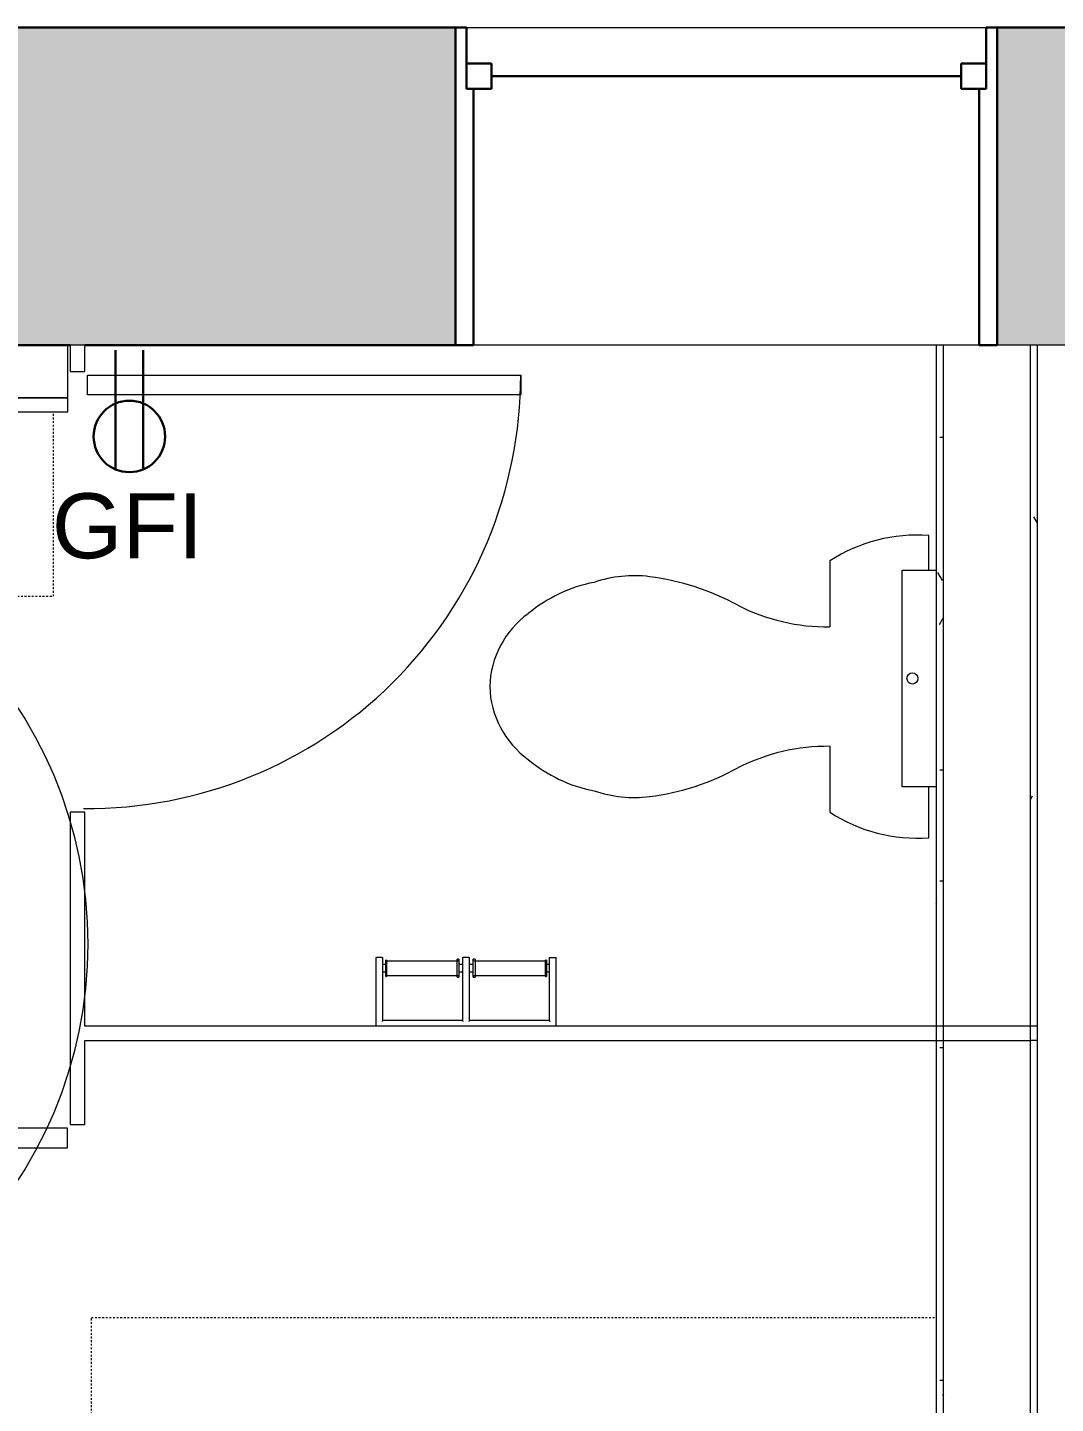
# Model space of a CAD drawing. Header units: inches. Extents: x -4688 to 1542, y -3558 to 978.
# Drawn here: x 716.4 to 787.5, y 493.8 to 589 of the extents above; entities that cross this region are included whole.
import ezdxf

# ---------------------------------------------------------------- set-up
doc = ezdxf.new("R2010")
doc.units = ezdxf.units.IN
doc.header["$MEASUREMENT"] = 0
doc.linetypes.add('Dash', pattern=[0.25, 0.125, -0.125])
doc.linetypes.add('Dash 1_8_', pattern=[0.25, 0.125, -0.125])
for name, color, linetype, lineweight in [('A-ANNO-NOTE', 131, 'Continuous', 40), ('A-DETL', 90, 'Continuous', 9), ('A-DOOR', 31, 'Continuous', 18), ('A-GENM-HDLN', 13, 'Dash', 9), ('A-GLAZ', 151, 'Continuous', 18), ('A-WALL', 113, 'Continuous', 18), ('A-WALL-PATT', 111, 'Continuous', 18), ('I-WALL', 2, 'Continuous', 18), ('P-SANR-FIXT', 6, 'Continuous', 9), ('Q-SPCQ', 91, 'Continuous', 9)]:
    doc.layers.add(name, color=color, linetype=linetype, lineweight=lineweight)
doc.styles.add('Swis721 Lt BT', font='swissl.ttf', dxfattribs={"height": 4.5})
pattern_1 = [(0, (0, 0), (15.36, 3.84), [0.634, -10.886, 0.634, -10.886, -61.44]), (0, (0, 0), (15.36, 3.84), [-23.04, 0.634, -22.406, 0.634, -10.886, -26.88]), (0, (0, 0), (15.36, 3.84), [-57.6, 0.634, -7.046, 0.634, -18.566]), (120, (5.76, 1.92), (-11.005538, 11.38215), [0.634, -10.886, 0.634, -10.886, -61.44]), (120, (5.76, 1.92), (-11.005538, 11.38215), [-23.04, 0.634, -22.406, 0.634, -10.886, -26.88]), (120, (5.76, 1.92), (-11.005538, 11.38215), [-57.6, 0.634, -7.046, 0.634, -18.566]), (240, (7.68, 9.6), (-4.354462, -15.22215), [0.634, -10.886, 0.634, -10.886, -61.44]), (240, (7.68, 9.6), (-4.354462, -15.22215), [-23.04, 0.634, -22.406, 0.634, -10.886, -26.88]), (240, (7.68, 9.6), (-4.354462, -15.22215), [-57.6, 0.634, -7.046, 0.634, -18.566])]

# ---------------------------------------------------------------- blocks, each defined once
blk = doc.blocks.new('Double Hung - side window 4_ X 6_ 3_ H-6086068-1st Floor Power _ Signal')
at = {"layer": 'A-GLAZ', "color": 8, "lineweight": 30}
for p, q in [((-18.75, 11), (-18, 11)), ((-18, 6.75), (-18, 11)), ((18, 6.75), (18, 11)), ((18.75, 11), (18, 11)), ((-18, 8.5), (-18, 6.75)), ((-18, 8.5), (-16.25, 8.5)), ((-16.25, 8.5), (-16.25, 6.75)), ((-16.25, 7.625), (16.25, 7.625)), ((16.25, 8.5), (16.25, 6.75)), ((18, 8.5), (16.25, 8.5)), ((18, 8.5), (18, 6.75)), ((-18, 6.75), (-16.25, 6.75)), ((-18, 6.75), (-17.5, 6.75)), ((-17.5, -11), (-17.5, 6.75)), ((18, 6.75), (16.25, 6.75)), ((17.5, 6.75), (18, 6.75)), ((17.5, 6.75), (17.5, -11)), ((-17.5, -11), (-18.75, -11)), ((17.5, -11), (18.75, -11))]:
    blk.add_line(p, q, dxfattribs=at)
blk = doc.blocks.new('Single Glass_All Glass_Frameless - 3_-0_x8_-0_-8319656-1st Floor Power _ Signal')
at = {"layer": 'A-DOOR'}
for p, q in [((20.619, 36.776), (20.619, 0.776)), ((21.994, 36.776), (20.619, 36.776)), ((21.994, 0.776), (21.994, 36.776)), ((20.619, 0.776), (21.994, 0.776))]:
    blk.add_line(p, q, dxfattribs=at)
at = {"layer": 'A-DOOR', "lineweight": 9}
blk.add_arc((21.994, 0.776), 36, 90, 180.5, dxfattribs=at)
blk = doc.blocks.new('Single Glass_All Glass_Frameless - 2_-6_x8_-0_-8319691-1st Floor Power _ Signal')
at = {"layer": 'A-DOOR'}
for p, q in [((17.619, -0.776), (18.994, -0.776)), ((17.619, -30.776), (17.619, -0.776)), ((18.994, -0.776), (18.994, -30.776)), ((18.994, -30.776), (17.619, -30.776))]:
    blk.add_line(p, q, dxfattribs=at)
at = {"layer": 'A-DOOR', "lineweight": 9}
blk.add_arc((18.994, -0.776), 30, 179.5, 270, dxfattribs=at)
blk = doc.blocks.new('ADA TOILET - Floor Mount 2-7618382-1st Floor Power _ Signal')
at = {"layer": 'P-SANR-FIXT', "linetype": 'Dash 1_8_'}
for p, q in [((-42, -60.94), (-42, -2.44)), ((14.938, -60.94), (-42, -60.94))]:
    blk.add_line(p, q, dxfattribs=at)
at = {"layer": 'P-SANR-FIXT'}
for p, q in [((-8.703, -8.314), (-4.134, -8.314)), ((4.134, -8.314), (8.703, -8.314))]:
    blk.add_line(p, q, dxfattribs=at)
for centre, radius, start, end in [((0.693, -2.246), 11.186, 180.99733, 188.83309), ((-0.693, -2.246), 11.186, 327.14731, 359.00267), ((0.693, -2.246), 11.186, 195.48388, 212.85269), ((-17.85, -8.459), 13.716, 332.99968, 0.60885), ((17.85, -8.459), 13.716, 179.39115, 207.00032), ((9.412, -22.942), 17.157, 151.23973, 172.78673), ((-9.412, -22.942), 17.157, 7.21327, 28.76027), ((0.879, -21.862), 8.556, 172.78673, 198.89364), ((-0.879, -21.862), 8.556, 341.10636, 7.21327), ((2.678, -22.724), 10.076, 190.91567, 219.93192), ((-2.678, -22.724), 10.076, 320.06808, 349.08433), ((0.18, -25.416), 6.449, 215.83775, 268.40306), ((-0.18, -25.416), 6.449, 271.59694, 324.16225)]:
    blk.add_arc(centre, radius, start, end, dxfattribs=at)
blk = doc.blocks.new('P13 - Floor Mount-7814683-1st Floor Power _ Signal')
at = {"layer": 'P-SANR-FIXT'}
for p, q in [((-8.061, -1.466), (-10.465, -1.466)), ((10.465, -1.466), (6.939, -1.466)), ((-8.703, -8.314), (-4.134, -8.314)), ((4.134, -8.314), (8.703, -8.314))]:
    blk.add_line(p, q, dxfattribs=at)
for centre, radius, start, end in [((0.693, -2.246), 11.186, 176.00116, 212.85269), ((-0.693, -2.246), 11.186, 327.14731, 3.99884), ((-17.85, -8.459), 13.716, 332.99968, 0.60885), ((17.85, -8.459), 13.716, 179.39115, 207.00032), ((9.412, -22.942), 17.157, 151.23973, 172.78673), ((-9.412, -22.942), 17.157, 7.21327, 28.76027), ((0.879, -21.862), 8.556, 172.78673, 198.89364), ((-0.879, -21.862), 8.556, 341.10636, 7.21327), ((2.678, -22.724), 10.076, 190.91567, 219.93192), ((-2.678, -22.724), 10.076, 320.06808, 349.08433), ((0.18, -25.416), 6.449, 215.83775, 268.40306), ((-0.18, -25.416), 6.449, 271.59694, 324.16225)]:
    blk.add_arc(centre, radius, start, end, dxfattribs=at)
blk = doc.blocks.new('P-Seat_Cover_Dispenser - P-Seat_Cover_Dispenser-2689002-1st Floor Power _ Signal')
at = {"layer": 'Q-SPCQ'}
for p, q in [((487.276, 465.259), (489.651, 465.259)), ((489.651, 465.259), (489.651, 450.259)), ((489.651, 450.259), (487.276, 450.259))]:
    blk.add_line(p, q, dxfattribs=at)
blk.add_ellipse((488.93, 457.754), major_axis=(0, 0.391), ratio=0.967919, dxfattribs=at)
blk = doc.blocks.new('Toilet-Tissue-Dispenser_Bobrick_B-2740 - B-2740-V129-1st Floor Power _ Signal')
at = {"layer": 'Q-SPCQ'}
for p, q in [((740.464, 524.634), (740.464, 519.884)), ((740.464, 524.634), (740.526, 524.634)), ((740.901, 524.634), (740.526, 524.634)), ((740.901, 524.634), (740.964, 524.634)), ((741.214, 524.134), (740.962, 524.134)), ((740.964, 520.259), (740.964, 524.634)), ((741.214, 524.447), (741.151, 524.447)), ((741.151, 524.447), (741.151, 524.428)), ((741.151, 523.322), (741.151, 524.447)), ((746.214, 524.384), (741.151, 524.384)), ((741.214, 524.447), (741.214, 523.322)), ((741.214, 524.428), (741.214, 524.447)), ((746.214, 524.509), (746.089, 524.509)), ((746.089, 523.259), (746.089, 524.509)), ((746.214, 524.509), (746.214, 523.259)), ((746.466, 524.134), (746.214, 524.134)), ((746.464, 524.634), (746.464, 520.259)), ((746.464, 524.634), (746.526, 524.634)), ((746.901, 524.634), (746.526, 524.634)), ((746.901, 524.634), (746.964, 524.634)), ((747.214, 524.134), (746.962, 524.134)), ((746.964, 520.259), (746.964, 524.634)), ((747.339, 524.509), (747.214, 524.509)), ((747.214, 523.259), (747.214, 524.509)), ((752.276, 524.384), (747.214, 524.384)), ((747.339, 524.509), (747.339, 523.259)), ((752.276, 524.447), (752.214, 524.447)), ((752.214, 524.447), (752.214, 524.428)), ((752.214, 523.322), (752.214, 524.447)), ((752.466, 524.134), (752.214, 524.134)), ((752.276, 524.447), (752.276, 523.322)), ((752.276, 524.428), (752.276, 524.447)), ((752.464, 524.634), (752.464, 520.259)), ((752.464, 524.634), (752.526, 524.634)), ((752.526, 524.634), (752.901, 524.634)), ((752.901, 524.634), (752.964, 524.634)), ((752.964, 519.884), (752.964, 524.634)), ((740.962, 523.634), (741.214, 523.634)), ((741.151, 523.384), (746.214, 523.384)), ((741.151, 523.341), (741.151, 523.322)), ((741.151, 523.322), (741.214, 523.322)), ((741.214, 523.322), (741.214, 523.341)), ((746.089, 523.259), (746.214, 523.259)), ((746.214, 523.634), (746.466, 523.634)), ((746.962, 523.634), (747.214, 523.634)), ((747.214, 523.384), (752.276, 523.384)), ((747.214, 523.259), (747.339, 523.259)), ((752.214, 523.634), (752.466, 523.634)), ((752.214, 523.341), (752.214, 523.322)), ((752.214, 523.322), (752.276, 523.322)), ((752.276, 523.322), (752.276, 523.341)), ((746.464, 520.259), (740.964, 520.259)), ((752.464, 520.259), (746.964, 520.259))]:
    blk.add_line(p, q, dxfattribs=at)
for points, knots in [([(740.964, 520.259), (740.964, 520.259), (740.963, 520.258), (740.959, 520.255), (740.956, 520.251), (740.951, 520.247), (740.946, 520.241), (740.94, 520.235), (740.933, 520.228), (740.925, 520.221), (740.915, 520.211), (740.907, 520.202), (740.901, 520.197)], [0, 0, 0, 0, 0.166667, 0.25, 0.333333, 0.416667, 0.5, 0.583333, 0.666667, 0.75, 0.833333, 1, 1, 1, 1]), ([(746.526, 520.197), (746.522, 520.201), (746.514, 520.209), (746.505, 520.219), (746.497, 520.226), (746.491, 520.232), (746.486, 520.237), (746.481, 520.242), (746.476, 520.247), (746.472, 520.251), (746.469, 520.255), (746.466, 520.257), (746.464, 520.259), (746.464, 520.259), (746.464, 520.259)], [0, 0, 0, 0, 0.142857, 0.285714, 0.357143, 0.428571, 0.5, 0.571429, 0.642857, 0.714286, 0.785714, 0.857143, 0.928571, 1, 1, 1, 1]), ([(746.964, 520.259), (746.964, 520.259), (746.963, 520.259), (746.962, 520.257), (746.959, 520.255), (746.956, 520.251), (746.951, 520.247), (746.947, 520.242), (746.942, 520.237), (746.936, 520.232), (746.931, 520.226), (746.923, 520.219), (746.913, 520.209), (746.905, 520.201), (746.901, 520.197)], [0, 0, 0, 0, 0.071429, 0.142857, 0.214286, 0.285714, 0.357143, 0.428571, 0.5, 0.571429, 0.642857, 0.714286, 0.857143, 1, 1, 1, 1]), ([(752.464, 520.259), (752.464, 520.259), (752.465, 520.258), (752.468, 520.255), (752.472, 520.251), (752.477, 520.247), (752.482, 520.241), (752.488, 520.235), (752.495, 520.228), (752.502, 520.221), (752.513, 520.211), (752.521, 520.203), (752.526, 520.197)], [0, 0, 0, 0, 0.166667, 0.25, 0.333333, 0.416667, 0.5, 0.583333, 0.666667, 0.75, 0.833333, 1, 1, 1, 1])]:
    blk.add_open_spline(points, degree=3, knots=knots, dxfattribs=at)
blk = doc.blocks.new('962_Baby_Changing_Station - 962-11 2-8332204-1st Floor Power _ Signal')
at = {"layer": 'A-GENM-HDLN'}
for p, q in [((683.901, 562.384), (683.901, 549.634)), ((718.151, 549.634), (718.151, 562.384)), ((683.901, 549.634), (718.151, 549.634))]:
    blk.add_line(p, q, dxfattribs=at)
at = {"layer": 'Q-SPCQ'}
for p, q in [((682.401, 567.009), (682.433, 567.009)), ((682.401, 567.009), (682.401, 563.384)), ((719.151, 563.384), (719.151, 567.009)), ((682.401, 563.384), (719.151, 563.384)), ((682.401, 563.384), (682.401, 562.384)), ((719.151, 563.384), (682.401, 563.384)), ((719.151, 562.384), (719.151, 563.384)), ((719.151, 562.384), (682.401, 562.384))]:
    blk.add_line(p, q, dxfattribs=at)

msp = doc.modelspace()

# ---------------------------------------------------------------- hatches: boundary and pattern name
at = {"layer": 'A-WALL-PATT', "lineweight": 9}
h = msp.add_hatch(color=7, dxfattribs=at)
h.paths.add_polyline_path([(1210.671, 567.009), (1211.237, 567.009), (1211.237, 589.009), (1167.697, 589.009), (1167.697, 567.009)], flags=0)
h.paths.add_polyline_path([(1130.197, 567.009), (1130.197, 589.009), (1068.645, 589.009), (1068.645, 567.009), (1103.592, 567.009)], flags=0)
h.paths.add_polyline_path([(1023.282, 567.009), (1031.145, 567.009), (1031.145, 589.009), (977.592, 589.009), (977.592, 567.009), (996.512, 567.009)], flags=0)
h.paths.add_polyline_path([(929.587, 567.009), (940.092, 567.009), (940.092, 589.009), (874.539, 589.009), (874.539, 567.009), (916.202, 567.009)], flags=0)
h.paths.add_polyline_path([(837.039, 567.009), (837.039, 589.009), (783.486, 589.009), (783.486, 567.009), (835.892, 567.009)], flags=0)
h.paths.add_polyline_path([(728.813, 567.009), (745.986, 567.009), (745.986, 589.009), (682.433, 589.009), (682.433, 567.009), (720.314, 567.009)], flags=0)
h.paths.add_polyline_path([(641.026, 567.009), (644.933, 567.009), (644.933, 589.009), (576.526, 589.009), (576.526, 567.009), (636.401, 567.009)], flags=0)
h.paths.add_polyline_path([(539.026, 567.009), (539.026, 589.009), (480.776, 589.009), (480.776, 567.009), (487.276, 567.009)], flags=0)
h = msp.add_hatch(dxfattribs=at)
h.set_pattern_fill('FP_1', color=256, style=0, pattern_type=2)
h.set_pattern_definition(pattern_1)
h.paths.add_polyline_path([(779.276, 442.759), (779.776, 442.759), (779.776, 567.009), (779.276, 567.009), (779.276, 460.678)], flags=0)
h = msp.add_hatch(dxfattribs=at)
h.set_pattern_fill('FP_1', color=256, style=0, pattern_type=2)
h.set_pattern_definition(pattern_1)
h.paths.add_polyline_path([(786.276, 443.259), (786.276, 518.884), (785.776, 518.884), (785.776, 443.259)], flags=0)
h.paths.add_polyline_path([(785.776, 519.884), (786.276, 519.884), (786.276, 567.009), (785.776, 567.009), (785.776, 538.573)], flags=0)

# ---------------------------------------------------------------- linework, layer by layer
at = {"layer": 'A-ANNO-NOTE', "lineweight": 30}
for p, q in [((722.447, 566.683), (722.447, 558.42)), ((724.363, 566.683), (724.363, 558.42))]:
    msp.add_line(p, q, dxfattribs=at)
msp.add_circle((723.405, 560.702), 2.475, dxfattribs=at)
at = {"layer": 'A-DETL'}
msp.add_circle((690.526, 525.564), 30, dxfattribs=at)
at = {"layer": 'A-WALL', "color": 8, "lineweight": 30}
for p, q in [((745.986, 589.009), (682.433, 589.009)), ((745.986, 567.009), (745.986, 589.009)), ((837.039, 589.009), (783.486, 589.009)), ((783.486, 589.009), (783.486, 567.009)), ((682.433, 567.009), (719.314, 567.009)), ((720.314, 567.009), (745.986, 567.009))]:
    msp.add_line(p, q, dxfattribs=at)
at = {"layer": 'A-WALL', "lineweight": 9}
for p, q in [((745.986, 589.009), (783.486, 589.009)), ((779.276, 567.009), (745.986, 567.009))]:
    msp.add_line(p, q, dxfattribs=at)
at = {"layer": 'A-WALL'}
for p, q in [((720.314, 567.009), (719.314, 567.009)), ((779.776, 442.759), (779.776, 567.009)), ((789.276, 567.009), (783.486, 567.009)), ((786.276, 443.259), (786.276, 567.009)), ((786.276, 519.884), (785.776, 519.884)), ((786.276, 518.884), (785.776, 518.884))]:
    msp.add_line(p, q, dxfattribs=at)
at = {"layer": 'I-WALL'}
for p, q in [((719.314, 567.009), (719.314, 565.197)), ((720.314, 565.197), (720.314, 567.009)), ((779.276, 567.009), (779.276, 442.759)), ((783.486, 567.009), (779.276, 567.009)), ((785.776, 567.009), (785.776, 442.759)), ((719.314, 565.197), (720.314, 565.197)), ((720.314, 534.697), (719.314, 534.697)), ((719.314, 534.697), (719.314, 513.072)), ((720.314, 519.884), (720.314, 534.697)), ((785.776, 519.884), (720.314, 519.884)), ((720.314, 513.072), (720.314, 518.884)), ((720.314, 518.884), (785.776, 518.884)), ((719.314, 513.072), (720.314, 513.072))]:
    msp.add_line(p, q, dxfattribs=at)

# ---------------------------------------------------------------- block references
at = {"layer": 'A-DOOR', "rotation": 89.99999999999993}
for name, p in [('Single Glass_All Glass_Frameless - 2_-6_x8_-0_-8319691-1st Floor Power _ Signal', (719.725, 545.953)), ('Single Glass_All Glass_Frameless - 3_-0_x8_-0_-8319656-1st Floor Power _ Signal', (719.902, 490.828))]:
    msp.add_blockref(name, p, dxfattribs=at)
at = {"layer": 'A-GLAZ'}
msp.add_blockref('Double Hung - side window 4_ X 6_ 3_ H-6086068-1st Floor Power _ Signal', (764.736, 578.009), dxfattribs=at)
at = {"layer": 'P-SANR-FIXT', "rotation": 269.9999999999987}
for name, p in [('P13 - Floor Mount-7814683-1st Floor Power _ Signal', (780.216, 543.384)), ('ADA TOILET - Floor Mount 2-7618382-1st Floor Power _ Signal', (781.716, 457.697))]:
    msp.add_blockref(name, p, dxfattribs=at)
at = {"layer": 'Q-SPCQ'}
for name in ['962_Baby_Changing_Station - 962-11 2-8332204-1st Floor Power _ Signal', 'Toilet-Tissue-Dispenser_Bobrick_B-2740 - B-2740-V129-1st Floor Power _ Signal']:
    msp.add_blockref(name, (0, 0), dxfattribs=at)
at = {"layer": 'Q-SPCQ', "rotation": 180}
msp.add_blockref('P-Seat_Cover_Dispenser - P-Seat_Cover_Dispenser-2689002-1st Floor Power _ Signal', (1266.553, 1001.704), dxfattribs=at)

# ---------------------------------------------------------------- texts
at = {"layer": 'A-ANNO-NOTE', "lineweight": 9, "insert": (718.038, 556.765), "char_height": 4.5, "width": 11.9685, "attachment_point": 1, "style": 'Swis721 Lt BT'}
msp.add_mtext('GFI', dxfattribs=at)

doc.saveas('drawing.dxf')
